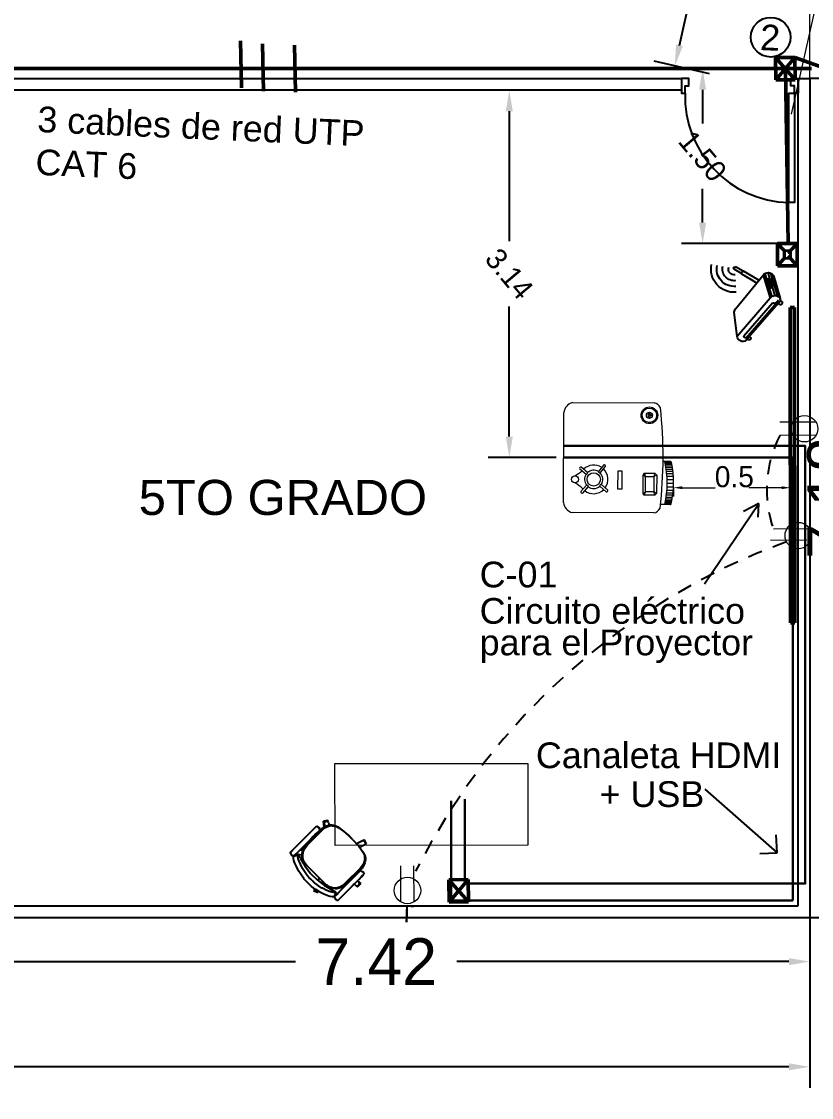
# Model space of a CAD drawing. Header units: metres. Extents: x 643973 to 644410, y 8488260 to 8488397.
# Drawn here: x 644388.45 to 644395.21, y 8488313.44 to 8488322.65 of the extents above; entities that cross this region are included whole.
import ezdxf

# ---------------------------------------------------------------- set-up
doc = ezdxf.new("R2010")
doc.units = ezdxf.units.M
doc.header["$MEASUREMENT"] = 0
doc.linetypes.add('LÍNEAS_OCULTAS2', pattern=[0.1875, 0.125, -0.0625])
for name, color, linetype in [('ACHURADOS', 8, 'Continuous'), ('Circ Tomac Nh-80 3x4mm2', 1, 'LÍNEAS_OCULTAS2'), ('Planta', 251, 'Continuous'), ('Salida de red', 4, 'Continuous'), ('VANOS', 2, 'Continuous')]:
    doc.layers.add(name, color=color, linetype=linetype)
for name, color, linetype, lineweight in [('ALAYUT MARGEN', 5, 'Continuous', 50), ('Anotaciones - Textos_Pluma_Nº__86', 7, 'Continuous', 20), ('Cable USB', 3, 'Continuous', 30), ('CABLE UTP CAT 6', 140, 'COMPU_LINE', 35), ('CIRCUITO DE DATOS', 4, 'COMPU_LINE', 50), ('CIRCUITO DE SERVIDOR', 6, 'Continuous', 50), ('CIRCUITO ELECTRICO EST DE CARGA', 6, 'Continuous', 50), ('CIRCUITO ELECTRICOS', 7, 'Continuous', 15), ('CONECCION USB Y HDMI', 150, 'Continuous', 30), ('EQUIPOS ELECTRONICOS', 242, 'Continuous', 13), ('MUEBLES', 150, 'Continuous', 25), ('MUEBLES - PETER', 253, 'Continuous', 5), ('MUEBLES MOVILES', 42, 'Continuous', 5), ('MURO PREFABRICADO', 252, 'Continuous', 25), ('tomacorriente', 1, 'Continuous', 20)]:
    doc.layers.add(name, color=color, linetype=linetype, lineweight=lineweight)
doc.styles.add('style4', font='arial.ttf')
doc.linetypes.add('COMPU_LINE', pattern='A,0.5,-0.1,["R",Standard,S=0.1,R=0,X=-0.05,Y=-0.05],-0.1', length=0.7)
doc.dimstyles.new('UTILIZAR', dxfattribs={"dimtxt": 0.18, "dimasz": 0.18, "dimexe": 0.18, "dimexo": 0.0625, "dimgap": 0.09, "dimtad": 0, "dimtih": 1, "dimtoh": 1, "dimdec": 4, "dimzin": 0, "dimdsep": 46, "dimtxsty": 'Standard', "dimcen": 0.09, "dimadec": 0, "dimazin": 0, "dimtfac": 1, "dimtdec": 4, "dimtofl": 0, "dimtmove": 0, "dimatfit": 3, "dimfxl": 1, "dimtolj": 1, "dimtzin": 0, "dimarcsym": 0})

# ---------------------------------------------------------------- blocks, each defined once
blk = doc.blocks.new('PUERTA8')
at = {"layer": 'VANOS', "ltscale": 0.5}
for points in [[(0.025, 0.05), (0.025, 0.8), (0.065, 0.8), (0.065, 0.05)], [(0, -0.05), (0, 0.05), (0.025, 0.05), (0.025, 0), (0.05, 0), (0.05, -0.05)], [(0.8, -0.05), (0.8, 0.05), (0.775, 0.05), (0.775, 0), (0.75, 0), (0.75, -0.05)]]:
    blk.add_lwpolyline(points, close=True, dxfattribs=at)
at = {"layer": 'VANOS', "color": 8, "ltscale": 0.5}
blk.add_arc((0.045, 0.07), 0.7303, 358.43065, 88.43065, dxfattribs=at)
blk = doc.blocks.new('P-1')
at = {"layer": 'ACHURADOS'}
blk.add_blockref('PUERTA8', (0, 0.05), dxfattribs=at)
blk = doc.blocks.new('ECRAN')
at = {"layer": 'CIRCUITO DE SERVIDOR'}
h = blk.add_hatch(color=141, dxfattribs=at)
h.dxf.hatch_style = 1
h.paths.add_polyline_path([(714290.2886, 8427261.8314), (714290.3044, 8427261.8508), (714288.9074, 8427262.9858), (714288.8917, 8427262.9665)])
at = {"layer": 'CIRCUITO DE SERVIDOR', "color": 0}
for p, q in [((714288.8916, 8427262.9664), (714288.9074, 8427262.9858)), ((714290.2886, 8427261.8314), (714288.8916, 8427262.9664)), ((714290.3044, 8427261.8508), (714288.9074, 8427262.9858)), ((714290.2886, 8427261.8314), (714290.3044, 8427261.8508))]:
    blk.add_line(p, q, dxfattribs=at)
blk = doc.blocks.new('PROYECTOR')
at = {"layer": 'EQUIPOS ELECTRONICOS', "color": 22}
for p, q in [((714285.8973, 8427254.0568), (714285.8681, 8427254.0568)), ((714285.8984, 8427254.062), (714285.8692, 8427254.062)), ((714285.8992, 8427254.0659), (714285.87, 8427254.0659)), ((714285.8745, 8427254.0694), (714285.9193, 8427254.0694)), ((714285.8901, 8427254.0034), (714285.8609, 8427254.0034)), ((714285.8912, 8427254.0156), (714285.862, 8427254.0156)), ((714285.8923, 8427254.0254), (714285.8631, 8427254.0254)), ((714285.8936, 8427254.035), (714285.8644, 8427254.035)), ((714285.8948, 8427254.0431), (714285.8656, 8427254.0431)), ((714285.8961, 8427254.0506), (714285.867, 8427254.0506)), ((714285.937, 8427254.0183), (714285.9448, 8427254.0263)), ((714285.937, 8427254.0183), (714285.9495, 8427254.0119)), ((714285.9448, 8427254.0263), (714285.9495, 8427254.0119)), ((714285.9936, 8427254.0263), (714285.9875, 8427254.0119)), ((714285.9988, 8427254.0188), (714285.9875, 8427254.0119)), ((714285.9936, 8427254.0263), (714285.9988, 8427254.0188)), ((714285.8889, 8427253.9712), (714285.8597, 8427253.9712)), ((714285.8893, 8427253.9881), (714285.8601, 8427253.9881)), ((714285.8893, 8427253.9543), (714285.8601, 8427253.9543)), ((714285.8901, 8427253.939), (714285.8609, 8427253.939)), ((714285.8912, 8427253.9268), (714285.862, 8427253.9268)), ((714285.8923, 8427253.9169), (714285.8631, 8427253.9169)), ((714285.8936, 8427253.9074), (714285.8644, 8427253.9074)), ((714285.937, 8427253.9345), (714285.9495, 8427253.9409)), ((714285.937, 8427253.9345), (714285.9448, 8427253.9265)), ((714285.9448, 8427253.9265), (714285.9495, 8427253.9409)), ((714285.9988, 8427253.9339), (714285.9875, 8427253.9409)), ((714285.9936, 8427253.9265), (714285.9875, 8427253.9409)), ((714285.9936, 8427253.9265), (714285.9988, 8427253.9339)), ((714285.8948, 8427253.8993), (714285.8656, 8427253.8993)), ((714285.8961, 8427253.8918), (714285.867, 8427253.8918)), ((714285.8973, 8427253.8856), (714285.8681, 8427253.8856)), ((714285.8984, 8427253.8804), (714285.8692, 8427253.8804)), ((714285.8992, 8427253.8765), (714285.87, 8427253.8765)), ((714285.8745, 8427253.873), (714285.9, 8427253.873)), ((714285.9, 8427253.873), (714285.9079, 8427253.873))]:
    blk.add_line(p, q, dxfattribs=at)
for points in [[(714285.9497, 8427254.1075), (714286.3214, 8427254.1075)], [(714286.362, 8427254.062), (714286.362, 8427253.6507)], [(714285.937, 8427253.9345), (714285.937, 8427254.0183)], [(714285.9448, 8427254.0263), (714285.9936, 8427254.0263)], [(714285.9988, 8427254.0188), (714285.9988, 8427253.9339)], [(714286.1894, 8427253.9789), (714286.1602, 8427254.0041)], [(714286.1667, 8427254.0116), (714286.1959, 8427253.9864)], [(714286.2499, 8427253.9885), (714286.275, 8427254.0177)], [(714286.2825, 8427254.0113), (714286.2574, 8427253.9821)], [(714285.9936, 8427253.9265), (714285.9448, 8427253.9265)], [(714286.1953, 8427253.925), (714286.1702, 8427253.8958)], [(714286.1777, 8427253.8894), (714286.2028, 8427253.9186)], [(714286.2529, 8427253.9243), (714286.2821, 8427253.8992)], [(714286.2886, 8427253.9068), (714286.2594, 8427253.9318)], [(714286.3214, 8427253.6052), (714285.9497, 8427253.6052)]]:
    blk.add_lwpolyline(points, dxfattribs=at)
for points in [[(714285.9495, 8427253.9409), (714285.9495, 8427254.0119), (714285.9875, 8427254.0119), (714285.9875, 8427253.9409)], [(714286.0962, 8427253.9157), (714286.0962, 8427253.9997), (714286.1136, 8427253.9997), (714286.1136, 8427253.9157)], [(714285.9592, 8427253.6606), (714285.9592, 8427253.6638), (714285.971, 8427253.6638), (714285.971, 8427253.6606)]]:
    blk.add_lwpolyline(points, close=True, dxfattribs=at)
for centre, radius in [((714286.2244, 8427253.9554), 0.0304), ((714286.3099, 8427253.9554), 0.0164), ((714285.9712, 8427253.6622), 0.0381), ((714285.9712, 8427253.6622), 0.0331), ((714285.971, 8427253.6622), 0.014)]:
    blk.add_circle(centre, radius, dxfattribs=at)
for centre, radius, start, end in [((714285.9554, 8427254.0705), 0.0374, 98.673, 156.471), ((714286.3087, 8427254.0552), 0.0537, 7.2076, 76.3441), ((714286.2997, 8427253.9712), 0.44, 167.5718, 192.4282), ((714285.8748, 8427254.0645), 0.00496, 93.9534, 163.5798), ((714286.3289, 8427253.9712), 0.44, 167.0985, 192.9015), ((714287.9085, 8427253.8563), 2.0006, 173.425, 186.575), ((714286.1652, 8427254.0064), 0.00543, 73.4853, 205.0201), ((714286.2244, 8427253.9554), 0.0653, 51.3173, 134.9047), ((714286.2773, 8427254.0128), 0.00543, 343.4853, 115.0201), ((714286.2244, 8427253.9554), 0.0653, 143.6007, 227.2934), ((714286.2244, 8427253.9554), 0.0419, 145.8568, 226.2323), ((714286.191, 8427253.9841), 0.00543, 253.4853, 25.0201), ((714286.2244, 8427253.9554), 0.0419, 52.4732, 132.6486), ((714286.2551, 8427253.987), 0.00543, 163.4853, 295.0201), ((714286.2244, 8427253.9554), 0.0419, 325.9622, 39.2682), ((714286.3924, 8427254.1221), 0.1714, 225.6035, 241.2485), ((714286.2244, 8427253.9554), 0.0653, 235.9964, 315.0101), ((714286.1976, 8427253.9201), 0.00543, 343.5907, 115.1255), ((714286.2244, 8427253.9554), 0.0419, 239.2135, 312.7541), ((714286.2578, 8427253.9266), 0.00543, 73.5907, 205.1255), ((714286.3924, 8427253.7886), 0.1714, 135.3, 135.5685), ((714286.3924, 8427253.7886), 0.1714, 118.7515, 131.9741), ((714286.2837, 8427253.9044), 0.00543, 253.5907, 25.1255), ((714285.8748, 8427253.8779), 0.00496, 196.4202, 266.0466), ((714286.1754, 8427253.8943), 0.00543, 163.5907, 295.1255), ((714285.9712, 8427253.6622), 0.00701, 214.7427, 146.5983), ((714285.9554, 8427253.6422), 0.0374, 203.529, 261.327), ((714286.3087, 8427253.6574), 0.0537, 283.6559, 352.7924)]:
    blk.add_arc(centre, radius, start, end, dxfattribs=at)
blk = doc.blocks.new('TOMACORRIENTE DOBLE')
at = {"layer": 'tomacorriente'}
for p, q in [((697806.719, 8439550.8898), (697806.4194, 8439550.969)), ((697806.6902, 8439550.7807), (697806.3906, 8439550.8599))]:
    blk.add_line(p, q, dxfattribs=at)
blk.add_circle((697806.6096, 8439550.8603), 0.1133, dxfattribs=at)
blk = doc.blocks.new('34')
at = {"layer": 'MUEBLES'}
for p, q in [((1317.8758, 1591.642), (1317.8601, 1591.617)), ((1317.8769, 1591.6437), (1317.8605, 1591.6175)), ((1317.8758, 1591.642), (1317.8769, 1591.6437)), ((1317.8769, 1591.6437), (1317.899, 1591.6367)), ((1317.8784, 1591.6425), (1317.8783, 1591.6423)), ((1317.8986, 1591.6366), (1317.8784, 1591.6425)), ((1317.8784, 1591.6425), (1317.8784, 1591.6425)), ((1317.9122, 1591.6214), (1317.8986, 1591.6366)), ((1317.899, 1591.6367), (1317.914, 1591.6205)), ((1317.9202, 1591.6233), (1317.9168, 1591.6204)), ((1317.9311, 1591.6251), (1317.9202, 1591.6233)), ((1317.9492, 1591.6257), (1317.9311, 1591.6251)), ((1317.9593, 1591.6254), (1317.9492, 1591.6257)), ((1317.9737, 1591.6231), (1317.9593, 1591.6254)), ((1318.0038, 1591.6172), (1317.9737, 1591.6231)), ((1317.8096, 1591.5363), (1317.7921, 1591.5082)), ((1317.8095, 1591.5361), (1317.7921, 1591.5082)), ((1317.8268, 1591.5637), (1317.8095, 1591.5361)), ((1317.827, 1591.564), (1317.8096, 1591.5363)), ((1317.8437, 1591.5908), (1317.8268, 1591.5637)), ((1317.844, 1591.5912), (1317.827, 1591.564)), ((1317.8601, 1591.617), (1317.8437, 1591.5908)), ((1317.8605, 1591.6175), (1317.844, 1591.5912)), ((1317.864, 1591.5405), (1317.8467, 1591.5128)), ((1317.8642, 1591.5408), (1317.8468, 1591.513)), ((1317.8798, 1591.5317), (1317.8557, 1591.5127)), ((1317.8809, 1591.5675), (1317.864, 1591.5405)), ((1317.8812, 1591.568), (1317.8642, 1591.5408)), ((1317.8734, 1591.5556), (1317.8801, 1591.5396)), ((1317.908, 1591.5449), (1317.8798, 1591.5317)), ((1317.8801, 1591.5396), (1317.8829, 1591.5332)), ((1317.8973, 1591.5937), (1317.8809, 1591.5675)), ((1317.8977, 1591.5943), (1317.8812, 1591.568)), ((1317.9155, 1591.5401), (1317.888, 1591.5266)), ((1317.8969, 1591.5931), (1317.8994, 1591.5915)), ((1317.914, 1591.6205), (1317.8977, 1591.5943)), ((1317.8994, 1591.5915), (1317.9155, 1591.5532)), ((1317.9039, 1591.5911), (1317.9006, 1591.599)), ((1317.9079, 1591.5817), (1317.9039, 1591.5911)), ((1317.9115, 1591.5732), (1317.9079, 1591.5817)), ((1317.9178, 1591.5469), (1317.908, 1591.5449)), ((1317.9102, 1591.5787), (1317.9151, 1591.6177)), ((1317.9119, 1591.5814), (1317.9102, 1591.5787)), ((1317.9102, 1591.5787), (1317.9132, 1591.5761)), ((1317.9111, 1591.5637), (1317.9149, 1591.5652)), ((1317.914, 1591.5673), (1317.9115, 1591.5732)), ((1317.9151, 1591.5844), (1317.9119, 1591.5814)), ((1317.912, 1591.6214), (1317.9122, 1591.6214)), ((1317.9122, 1591.6214), (1317.9122, 1591.6213)), ((1317.9132, 1591.5761), (1317.923, 1591.5729)), ((1317.9149, 1591.5652), (1317.914, 1591.5673)), ((1317.9168, 1591.6204), (1317.9151, 1591.6177)), ((1317.9254, 1591.5862), (1317.9151, 1591.5844)), ((1317.9155, 1591.5532), (1317.9181, 1591.547)), ((1317.9251, 1591.5423), (1317.9155, 1591.5401)), ((1317.939, 1591.551), (1317.9178, 1591.5469)), ((1317.923, 1591.5729), (1317.9336, 1591.5703)), ((1317.9458, 1591.5468), (1317.9251, 1591.5423)), ((1317.9424, 1591.587), (1317.9254, 1591.5862)), ((1317.9336, 1591.5703), (1317.9406, 1591.5688)), ((1317.9712, 1591.55), (1317.939, 1591.551)), ((1317.9406, 1591.5688), (1317.9465, 1591.5666)), ((1317.9518, 1591.5868), (1317.9424, 1591.587)), ((1317.977, 1591.5464), (1317.9458, 1591.5468)), ((1317.9465, 1591.5666), (1317.9613, 1591.5616)), ((1317.9654, 1591.5848), (1317.9518, 1591.5868)), ((1317.9613, 1591.5616), (1317.9775, 1591.5564)), ((1317.9935, 1591.5794), (1317.9654, 1591.5848)), ((1317.9913, 1591.5425), (1317.9712, 1591.55)), ((1317.9963, 1591.5394), (1317.977, 1591.5464)), ((1317.9775, 1591.5564), (1317.9944, 1591.5514)), ((1318.0089, 1591.532), (1317.9913, 1591.5425)), ((1318.0266, 1591.5723), (1317.9935, 1591.5794)), ((1317.9944, 1591.5514), (1318.0159, 1591.5451)), ((1318.0132, 1591.5293), (1317.9963, 1591.5394)), ((1318.0392, 1591.6094), (1318.0038, 1591.6172)), ((1318.0132, 1591.5293), (1318.0089, 1591.532)), ((1318.0159, 1591.5451), (1318.0886, 1591.5126)), ((1318.0321, 1591.5709), (1318.0266, 1591.5723)), ((1318.0619, 1591.5594), (1318.0321, 1591.5709)), ((1318.045, 1591.6079), (1318.0392, 1591.6094)), ((1318.077, 1591.5954), (1318.045, 1591.6079)), ((1318.0808, 1591.5518), (1318.0619, 1591.5594)), ((1318.0972, 1591.5872), (1318.077, 1591.5954)), ((1318.0997, 1591.544), (1318.0808, 1591.5518)), ((1318.1175, 1591.5788), (1318.0972, 1591.5872)), ((1318.1064, 1591.5411), (1318.0997, 1591.544)), ((1318.1194, 1591.5331), (1318.1064, 1591.5411)), ((1318.1246, 1591.5757), (1318.1175, 1591.5788)), ((1318.1385, 1591.5213), (1318.1194, 1591.5331)), ((1318.1385, 1591.5672), (1318.1246, 1591.5757)), ((1318.1591, 1591.5545), (1318.1385, 1591.5672)), ((1318.1795, 1591.5416), (1318.1591, 1591.5545)), ((1318.1971, 1591.5304), (1318.1795, 1591.5416)), ((1318.1995, 1591.5284), (1318.1971, 1591.5304)), ((1317.7571, 1591.4522), (1317.7399, 1591.4248)), ((1317.7572, 1591.4525), (1317.7402, 1591.4252)), ((1317.8366, 1591.4885), (1317.7434, 1591.3395)), ((1317.8453, 1591.4831), (1317.7521, 1591.3341)), ((1317.7745, 1591.4801), (1317.7571, 1591.4522)), ((1317.7746, 1591.4802), (1317.7572, 1591.4525)), ((1317.7921, 1591.5082), (1317.7745, 1591.4801)), ((1317.7921, 1591.5082), (1317.7746, 1591.4802)), ((1317.8117, 1591.4568), (1317.7942, 1591.4289)), ((1317.8118, 1591.4569), (1317.7944, 1591.4292)), ((1317.8293, 1591.4849), (1317.8117, 1591.4568)), ((1317.8292, 1591.4849), (1317.8118, 1591.4569)), ((1317.8467, 1591.5128), (1317.8292, 1591.4849)), ((1317.8468, 1591.513), (1317.8293, 1591.4849)), ((1317.8557, 1591.5127), (1317.8366, 1591.4885)), ((1317.8642, 1591.5073), (1317.8453, 1591.4831)), ((1317.888, 1591.5266), (1317.8642, 1591.5073)), ((1318.0534, 1591.5042), (1318.0132, 1591.5293)), ((1318.1639, 1591.435), (1318.0534, 1591.5042)), ((1318.0886, 1591.5126), (1318.1561, 1591.4703)), ((1318.1575, 1591.5093), (1318.1385, 1591.5213)), ((1318.1579, 1591.458), (1318.1447, 1591.4471)), ((1318.1561, 1591.4703), (1318.2172, 1591.4193)), ((1318.174, 1591.4989), (1318.1575, 1591.5093)), ((1318.1644, 1591.4634), (1318.1579, 1591.458)), ((1318.1762, 1591.4969), (1318.174, 1591.4989)), ((1318.1929, 1591.4822), (1318.1762, 1591.4969)), ((1318.2076, 1591.469), (1318.1929, 1591.4822)), ((1318.2174, 1591.5126), (1318.1995, 1591.5284)), ((1318.2334, 1591.4452), (1318.2076, 1591.469)), ((1318.2333, 1591.4984), (1318.2174, 1591.5126)), ((1318.2227, 1591.5112), (1318.2207, 1591.5096)), ((1318.2227, 1591.5112), (1318.2295, 1591.5118)), ((1318.2268, 1591.5116), (1318.2297, 1591.514)), ((1318.2295, 1591.5118), (1318.2369, 1591.509)), ((1318.2297, 1591.514), (1318.2346, 1591.518)), ((1318.261, 1591.473), (1318.2333, 1591.4984)), ((1318.2358, 1591.4423), (1318.2334, 1591.4452)), ((1318.2346, 1591.518), (1318.2363, 1591.5194)), ((1318.2573, 1591.415), (1318.2358, 1591.4423)), ((1318.2363, 1591.5194), (1318.2625, 1591.4887)), ((1318.2369, 1591.509), (1318.2435, 1591.5034)), ((1318.2435, 1591.5034), (1318.248, 1591.496)), ((1318.248, 1591.496), (1318.2496, 1591.4883)), ((1318.2496, 1591.4883), (1318.2485, 1591.4845)), ((1318.2527, 1591.4806), (1318.256, 1591.4833)), ((1318.256, 1591.4833), (1318.2608, 1591.4873)), ((1318.2608, 1591.4873), (1318.2625, 1591.4887)), ((1318.2636, 1591.4699), (1318.261, 1591.473)), ((1318.2868, 1591.4408), (1318.2636, 1591.4699)), ((1318.3059, 1591.4156), (1318.2868, 1591.4408)), ((1317.7233, 1591.3982), (1317.7073, 1591.3726)), ((1317.7084, 1591.3743), (1317.7073, 1591.3726)), ((1317.7073, 1591.3726), (1317.7233, 1591.3558)), ((1317.7236, 1591.3988), (1317.7084, 1591.3743)), ((1317.7084, 1591.3707), (1317.7087, 1591.3712)), ((1317.7087, 1591.3712), (1317.7084, 1591.3707)), ((1317.7226, 1591.3551), (1317.7084, 1591.3707)), ((1317.7422, 1591.3496), (1317.7226, 1591.3551)), ((1317.7399, 1591.4248), (1317.7233, 1591.3982)), ((1317.7233, 1591.3558), (1317.7445, 1591.3494)), ((1317.7402, 1591.4252), (1317.7236, 1591.3988)), ((1317.7418, 1591.3502), (1317.7422, 1591.3496)), ((1317.7425, 1591.35), (1317.7422, 1591.3496)), ((1317.7605, 1591.375), (1317.7445, 1591.3494)), ((1317.7445, 1591.3494), (1317.7455, 1591.3511)), ((1317.7608, 1591.3755), (1317.7455, 1591.3511)), ((1317.7771, 1591.4016), (1317.7605, 1591.375)), ((1317.7774, 1591.402), (1317.7608, 1591.3755)), ((1317.7942, 1591.4289), (1317.7771, 1591.4016)), ((1317.7944, 1591.4292), (1317.7774, 1591.402)), ((1318.2111, 1591.4055), (1318.1639, 1591.435)), ((1318.1829, 1591.4286), (1318.1792, 1591.4255)), ((1318.1945, 1591.4382), (1318.1829, 1591.4286)), ((1318.2254, 1591.3962), (1318.2111, 1591.4055)), ((1318.2111, 1591.4055), (1318.2157, 1591.4027)), ((1318.2306, 1591.3929), (1318.2157, 1591.4027)), ((1318.2172, 1591.4193), (1318.2322, 1591.4026)), ((1318.2379, 1591.3843), (1318.2254, 1591.3962)), ((1318.2437, 1591.3806), (1318.2306, 1591.3929)), ((1318.2322, 1591.4026), (1318.2442, 1591.3896)), ((1318.253, 1591.3565), (1318.2379, 1591.3843)), ((1318.2599, 1591.3523), (1318.2437, 1591.3806)), ((1318.2442, 1591.3896), (1318.2559, 1591.3773)), ((1318.257, 1591.3406), (1318.253, 1591.3565)), ((1318.2559, 1591.3773), (1318.2668, 1591.3662)), ((1318.2751, 1591.3913), (1318.2573, 1591.415)), ((1318.2644, 1591.336), (1318.2599, 1591.3523)), ((1318.2668, 1591.3662), (1318.2714, 1591.3619)), ((1318.2714, 1591.3619), (1318.2758, 1591.3562)), ((1318.2828, 1591.3801), (1318.2751, 1591.3913)), ((1318.2758, 1591.3562), (1318.2828, 1591.3479)), ((1318.2874, 1591.3711), (1318.2828, 1591.3801)), ((1318.2828, 1591.3479), (1318.2882, 1591.3421)), ((1318.2943, 1591.3553), (1318.2874, 1591.3711)), ((1318.2936, 1591.3388), (1318.3265, 1591.3604)), ((1318.2969, 1591.3453), (1318.2943, 1591.3553)), ((1318.3143, 1591.4036), (1318.3059, 1591.4156)), ((1318.3296, 1591.3594), (1318.3139, 1591.3343)), ((1318.3193, 1591.3941), (1318.3143, 1591.4036)), ((1318.3306, 1591.3611), (1318.3143, 1591.3349)), ((1318.3268, 1591.3774), (1318.3193, 1591.3941)), ((1318.3265, 1591.3604), (1318.3282, 1591.3631)), ((1318.3298, 1591.3669), (1318.3268, 1591.3774)), ((1318.3282, 1591.3631), (1318.3298, 1591.3669)), ((1318.3296, 1591.3594), (1318.3306, 1591.3611)), ((1318.3306, 1591.3611), (1318.3528, 1591.354)), ((1318.3322, 1591.3598), (1318.3321, 1591.3597)), ((1318.3524, 1591.354), (1318.3322, 1591.3598)), ((1318.366, 1591.3387), (1318.3524, 1591.354)), ((1318.3528, 1591.354), (1318.3678, 1591.3378)), ((1317.6818, 1591.305), (1317.6795, 1591.3049)), ((1317.6829, 1591.2654), (1317.6795, 1591.3049)), ((1317.6882, 1591.3053), (1317.6818, 1591.305)), ((1317.6852, 1591.2655), (1317.6829, 1591.2654)), ((1317.6916, 1591.2658), (1317.6852, 1591.2655)), ((1317.6865, 1591.2822), (1317.6872, 1591.2907)), ((1317.6886, 1591.2739), (1317.6865, 1591.2822)), ((1317.6872, 1591.2907), (1317.6905, 1591.2976)), ((1317.6974, 1591.3058), (1317.6882, 1591.3053)), ((1317.6931, 1591.2674), (1317.6886, 1591.2739)), ((1317.6905, 1591.2976), (1317.6958, 1591.3017)), ((1317.6954, 1591.266), (1317.6916, 1591.2658)), ((1317.699, 1591.2639), (1317.6931, 1591.2674)), ((1317.6958, 1591.3017), (1317.7265, 1591.3033)), ((1317.7077, 1591.3064), (1317.6974, 1591.3058)), ((1317.699, 1591.2639), (1317.7225, 1591.2652)), ((1317.7169, 1591.3069), (1317.7077, 1591.3064)), ((1317.7233, 1591.3072), (1317.7169, 1591.3069)), ((1317.7265, 1591.3035), (1317.7218, 1591.2772)), ((1317.7218, 1591.2772), (1317.7233, 1591.2519)), ((1317.7255, 1591.3073), (1317.7233, 1591.3072)), ((1317.7259, 1591.3033), (1317.7255, 1591.3073)), ((1317.7366, 1591.3281), (1317.7265, 1591.3035)), ((1317.735, 1591.2982), (1317.73, 1591.2721)), ((1317.73, 1591.2721), (1317.7309, 1591.2471)), ((1317.7453, 1591.3226), (1317.735, 1591.2982)), ((1317.7434, 1591.3395), (1317.7366, 1591.3281)), ((1317.7521, 1591.3341), (1317.7453, 1591.3226)), ((1318.2361, 1591.2387), (1318.2515, 1591.2655)), ((1318.2447, 1591.2333), (1318.2601, 1591.2601)), ((1318.2515, 1591.2655), (1318.2598, 1591.2954)), ((1318.2604, 1591.3263), (1318.257, 1591.3406)), ((1318.2598, 1591.2954), (1318.2604, 1591.3263)), ((1318.2601, 1591.2601), (1318.2681, 1591.2902)), ((1318.2806, 1591.2811), (1318.2633, 1591.2534)), ((1318.2808, 1591.2814), (1318.2634, 1591.2536)), ((1318.2681, 1591.3215), (1318.2644, 1591.336)), ((1318.2681, 1591.2902), (1318.2681, 1591.3215)), ((1318.2975, 1591.3081), (1318.2806, 1591.2811)), ((1318.2978, 1591.3086), (1318.2808, 1591.2814)), ((1318.2882, 1591.3421), (1318.2918, 1591.3391)), ((1318.2918, 1591.3391), (1318.2936, 1591.3388)), ((1318.2936, 1591.3388), (1318.2953, 1591.3416)), ((1318.2953, 1591.3416), (1318.2969, 1591.3453)), ((1318.3139, 1591.3343), (1318.2975, 1591.3081)), ((1318.3143, 1591.3349), (1318.2978, 1591.3086)), ((1318.3178, 1591.2578), (1318.3005, 1591.2302)), ((1318.318, 1591.2581), (1318.3006, 1591.2304)), ((1318.3347, 1591.2849), (1318.3178, 1591.2578)), ((1318.335, 1591.2853), (1318.318, 1591.2581)), ((1318.3511, 1591.3111), (1318.3347, 1591.2849)), ((1318.3514, 1591.3116), (1318.335, 1591.2853)), ((1318.3678, 1591.3378), (1318.3514, 1591.3116)), ((1318.3657, 1591.3387), (1318.366, 1591.3387)), ((1318.366, 1591.3387), (1318.3659, 1591.3387)), ((1317.7233, 1591.2519), (1317.7266, 1591.2413)), ((1317.7266, 1591.2413), (1317.7309, 1591.2286)), ((1317.7309, 1591.2471), (1317.734, 1591.2367)), ((1317.7309, 1591.2286), (1317.7422, 1591.21)), ((1317.734, 1591.2367), (1317.7379, 1591.2242)), ((1317.7379, 1591.2242), (1317.7484, 1591.2061)), ((1317.7422, 1591.21), (1317.7545, 1591.1961)), ((1317.7484, 1591.2061), (1317.7601, 1591.1926)), ((1317.7545, 1591.1961), (1317.8011, 1591.1554)), ((1317.7601, 1591.1926), (1317.8045, 1591.1533)), ((1318.1429, 1591.0897), (1318.2361, 1591.2387)), ((1318.1516, 1591.0843), (1318.2447, 1591.2333)), ((1318.2108, 1591.1695), (1318.1937, 1591.1422)), ((1318.211, 1591.1698), (1318.194, 1591.1426)), ((1318.2283, 1591.1974), (1318.2108, 1591.1695)), ((1318.2283, 1591.1975), (1318.211, 1591.1698)), ((1318.2241, 1591.1907), (1318.2198, 1591.1934)), ((1318.2458, 1591.2255), (1318.2283, 1591.1975)), ((1318.2459, 1591.2255), (1318.2283, 1591.1974)), ((1318.2633, 1591.2534), (1318.2458, 1591.2255)), ((1318.2634, 1591.2536), (1318.2459, 1591.2255)), ((1318.2654, 1591.1742), (1318.248, 1591.1463)), ((1318.2655, 1591.1743), (1318.2482, 1591.1466)), ((1318.274, 1591.1595), (1318.2613, 1591.1675)), ((1318.2794, 1591.1561), (1318.2613, 1591.1675)), ((1318.283, 1591.2023), (1318.2654, 1591.1742)), ((1318.283, 1591.2023), (1318.2655, 1591.1743)), ((1318.3006, 1591.2304), (1318.283, 1591.2023)), ((1318.3005, 1591.2302), (1318.283, 1591.2023)), ((1317.8011, 1591.1554), (1317.8221, 1591.1398)), ((1317.8045, 1591.1533), (1317.8246, 1591.1383)), ((1317.8221, 1591.1398), (1317.8512, 1591.1182)), ((1317.8246, 1591.1383), (1317.8524, 1591.1175)), ((1317.8512, 1591.1182), (1317.8783, 1591.1012)), ((1317.8524, 1591.1175), (1317.9031, 1591.0857)), ((1317.9031, 1591.0857), (1317.935, 1591.0691)), ((1317.9031, 1591.0857), (1317.9042, 1591.085)), ((1317.9042, 1591.085), (1317.9375, 1591.0675)), ((1317.9279, 1591.0526), (1317.9321, 1591.0704)), ((1318.1155, 1591.057), (1318.1349, 1591.0778)), ((1318.1239, 1591.0517), (1318.1435, 1591.0724)), ((1318.1349, 1591.0778), (1318.1429, 1591.0897)), ((1318.1435, 1591.0724), (1318.1516, 1591.0843)), ((1318.1771, 1591.1156), (1318.1611, 1591.09)), ((1318.1621, 1591.0917), (1318.1611, 1591.09)), ((1318.1611, 1591.09), (1318.1771, 1591.0731)), ((1318.1774, 1591.1161), (1318.1621, 1591.0917)), ((1318.1622, 1591.0881), (1318.1625, 1591.0885)), ((1318.1763, 1591.0725), (1318.1622, 1591.0881)), ((1318.196, 1591.067), (1318.1763, 1591.0725)), ((1318.1937, 1591.1422), (1318.1771, 1591.1156)), ((1318.1771, 1591.0731), (1318.1982, 1591.0667)), ((1318.194, 1591.1426), (1318.1774, 1591.1161)), ((1318.2142, 1591.0923), (1318.1982, 1591.0667)), ((1318.2146, 1591.0929), (1318.1993, 1591.0684)), ((1318.2042, 1591.159), (1318.2, 1591.1617)), ((1318.2042, 1591.159), (1318.2, 1591.1617)), ((1318.2309, 1591.1189), (1318.2142, 1591.0923)), ((1318.2311, 1591.1193), (1318.2146, 1591.0929)), ((1318.248, 1591.1463), (1318.2309, 1591.1189)), ((1318.2482, 1591.1466), (1318.2311, 1591.1193)), ((1318.2393, 1591.1323), (1318.2469, 1591.1276)), ((1318.2469, 1591.1276), (1318.2393, 1591.1323)), ((1318.2595, 1591.1244), (1318.2414, 1591.1357)), ((1318.2542, 1591.1277), (1318.2414, 1591.1357)), ((1318.2469, 1591.1276), (1318.2557, 1591.1221)), ((1318.2557, 1591.1221), (1318.2469, 1591.1276)), ((1318.2557, 1591.1221), (1318.2636, 1591.1171)), ((1318.2636, 1591.1171), (1318.2557, 1591.1221)), ((1318.2663, 1591.1245), (1318.2595, 1591.1244)), ((1318.2636, 1591.1171), (1318.2691, 1591.1137)), ((1318.2691, 1591.1137), (1318.2636, 1591.1171)), ((1318.2732, 1591.1281), (1318.2663, 1591.1245)), ((1318.2691, 1591.1137), (1318.271, 1591.1125)), ((1318.271, 1591.1125), (1318.2691, 1591.1137)), ((1318.2918, 1591.1457), (1318.271, 1591.1125)), ((1318.2788, 1591.1344), (1318.2732, 1591.1281)), ((1318.274, 1591.1595), (1318.2794, 1591.1561)), ((1318.282, 1591.1422), (1318.2788, 1591.1344)), ((1318.2794, 1591.1561), (1318.2822, 1591.15)), ((1318.2811, 1591.1524), (1318.2844, 1591.1503)), ((1318.2822, 1591.15), (1318.282, 1591.1422)), ((1318.2844, 1591.1503), (1318.2899, 1591.1469)), ((1318.2899, 1591.1469), (1318.2918, 1591.1457)), ((1317.9113, 1591.001), (1317.9107, 1590.9989)), ((1317.9498, 1590.9887), (1317.9107, 1590.9989)), ((1317.9127, 1591.0071), (1317.9113, 1591.001)), ((1317.9148, 1591.016), (1317.9127, 1591.0071)), ((1317.9172, 1591.0257), (1317.9148, 1591.016)), ((1317.9193, 1591.0346), (1317.9172, 1591.0257)), ((1317.9184, 1591.013), (1317.9279, 1591.0526)), ((1317.9208, 1591.0067), (1317.9184, 1591.013)), ((1317.9207, 1591.0407), (1317.9193, 1591.0346)), ((1317.9213, 1591.0428), (1317.9207, 1591.0407)), ((1317.9266, 1591.0012), (1317.9208, 1591.0067)), ((1317.9253, 1591.0418), (1317.9213, 1591.0428)), ((1317.9345, 1590.9978), (1317.9266, 1591.0012)), ((1317.9432, 1590.9969), (1317.9345, 1590.9978)), ((1317.935, 1591.0691), (1317.9561, 1591.0581)), ((1317.9375, 1591.0675), (1317.9595, 1591.056)), ((1317.9507, 1590.9989), (1317.9432, 1590.9969)), ((1317.9503, 1590.9909), (1317.9498, 1590.9887)), ((1317.9518, 1590.997), (1317.9503, 1590.9909)), ((1317.9557, 1591.0033), (1317.9507, 1590.9989)), ((1317.9527, 1591.0006), (1317.9518, 1590.997)), ((1317.9557, 1591.0033), (1317.9652, 1591.0429)), ((1317.9561, 1591.0581), (1318.0108, 1591.0354)), ((1317.9595, 1591.056), (1318.0164, 1591.0319)), ((1317.9652, 1591.0429), (1317.9675, 1591.0526)), ((1318.0108, 1591.0354), (1318.044, 1591.0291)), ((1318.0164, 1591.0319), (1318.0507, 1591.0249)), ((1318.044, 1591.0291), (1318.0636, 1591.0314)), ((1318.0507, 1591.0249), (1318.071, 1591.0268)), ((1318.0636, 1591.0314), (1318.072, 1591.0325)), ((1318.071, 1591.0268), (1318.0795, 1591.0278)), ((1318.072, 1591.0325), (1318.0962, 1591.0432)), ((1318.0795, 1591.0278), (1318.1044, 1591.0381)), ((1318.0962, 1591.0432), (1318.1155, 1591.057)), ((1318.1044, 1591.0381), (1318.1239, 1591.0517)), ((1318.1956, 1591.0675), (1318.196, 1591.067)), ((1318.1962, 1591.0673), (1318.196, 1591.067)), ((1318.1982, 1591.0667), (1318.1993, 1591.0684))]:
    blk.add_line(p, q, dxfattribs=at)
blk = doc.blocks.new('*D205')
at = {"layer": 'Anotaciones - Textos_Pluma_Nº__86', "color": 0, "lineweight": -2, "transparency": 16777216}
for p, q in [((644394.9245, 8488322.2418), (644394.0988, 8488322.2418)), ((644394.2788, 8488322.0618), (644394.2788, 8488321.7733)), ((644394.2788, 8488320.9248), (644394.2788, 8488321.2133)), ((644394.9482, 8488320.7448), (644394.0988, 8488320.7448))]:
    blk.add_line(p, q, dxfattribs=at)
at = {"layer": 'Anotaciones - Textos_Pluma_Nº__86', "color": 0, "transparency": 16777216}
for points in [[(644394.2488, 8488322.0618), (644394.3088, 8488322.0618), (644394.2788, 8488322.2418)], [(644394.2488, 8488320.9248), (644394.3088, 8488320.9248), (644394.2788, 8488320.7448)]]:
    blk.add_solid(points, dxfattribs=at)
at = {"layer": 'Defpoints', "color": 0, "transparency": 16777216}
for p in [(644394.987, 8488322.2418, 0), (644394.2788, 8488320.7448), (644395.0107, 8488320.7448, 0)]:
    blk.add_point(p, dxfattribs=at)
at = {"layer": 'Anotaciones - Textos_Pluma_Nº__86', "color": 0, "transparency": 16777216, "insert": (644394.2788, 8488321.4933), "char_height": 0.18, "attachment_point": 5, "rotation": 310}
blk.add_mtext('\\A1;1.50', dxfattribs=at)
blk = doc.blocks.new('*D206')
at = {"layer": 'Anotaciones - Textos_Pluma_Nº__86', "color": 0, "lineweight": -2, "transparency": 16777216}
for p, q in [((644393.0268, 8488322.058), (644392.4444, 8488322.058)), ((644392.6244, 8488321.878), (644392.6244, 8488320.7661)), ((644392.6244, 8488319.0942), (644392.6244, 8488320.2061)), ((644393.0268, 8488318.9142), (644392.4444, 8488318.9142))]:
    blk.add_line(p, q, dxfattribs=at)
at = {"layer": 'Anotaciones - Textos_Pluma_Nº__86', "color": 0, "transparency": 16777216}
for points in [[(644392.5944, 8488321.878), (644392.6544, 8488321.878), (644392.6244, 8488322.058)], [(644392.5944, 8488319.0942), (644392.6544, 8488319.0942), (644392.6244, 8488318.9142)]]:
    blk.add_solid(points, dxfattribs=at)
at = {"layer": 'Defpoints', "color": 0, "transparency": 16777216}
for p in [(644392.6244, 8488322.058), (644393.0893, 8488322.058, 0), (644393.0893, 8488318.9142, 0)]:
    blk.add_point(p, dxfattribs=at)
at = {"layer": 'Anotaciones - Textos_Pluma_Nº__86', "color": 0, "transparency": 16777216, "insert": (644392.6244, 8488320.4861), "char_height": 0.18, "attachment_point": 5, "rotation": 310}
blk.add_mtext('\\A1;3.14', dxfattribs=at)
blk = doc.blocks.new('*D211')
at = {"layer": 'Anotaciones - Textos_Pluma_Nº__86', "color": 0, "lineweight": -2, "transparency": 16777216}
for p, q in [((644365.5973, 8488314.9155), (644365.5973, 8488313.5221)), ((644395.1973, 8488314.9155), (644395.1973, 8488313.5221)), ((644365.7773, 8488313.7021), (644379.5406, 8488313.7021)), ((644395.0173, 8488313.7021), (644381.254, 8488313.7021))]:
    blk.add_line(p, q, dxfattribs=at)
at = {"layer": 'Anotaciones - Textos_Pluma_Nº__86', "color": 0, "transparency": 16777216}
for points in [[(644365.7773, 8488313.7321), (644365.7773, 8488313.6721), (644365.5973, 8488313.7021)], [(644395.0173, 8488313.7321), (644395.0173, 8488313.6721), (644395.1973, 8488313.7021)]]:
    blk.add_solid(points, dxfattribs=at)
at = {"layer": 'Defpoints', "color": 0, "transparency": 16777216}
for p in [(644365.5973, 8488314.978, 0), (644395.1973, 8488314.978, 0), (644365.5973, 8488313.7021)]:
    blk.add_point(p, dxfattribs=at)
at = {"layer": 'Anotaciones - Textos_Pluma_Nº__86', "color": 0, "transparency": 16777216, "insert": (644380.3973, 8488313.7021), "char_height": 0.4, "attachment_point": 5}
blk.add_mtext('\\A1;29.60', dxfattribs=at)
blk = doc.blocks.new('*D215')
at = {"layer": 'Anotaciones - Textos_Pluma_Nº__86', "color": 0, "lineweight": -2, "transparency": 16777216}
for p, q in [((644387.7732, 8488315.0155), (644387.7732, 8488314.4221)), ((644395.1973, 8488315.0155), (644395.1973, 8488314.4221)), ((644387.9532, 8488314.6021), (644390.7952, 8488314.6021)), ((644395.0173, 8488314.6021), (644392.1752, 8488314.6021))]:
    blk.add_line(p, q, dxfattribs=at)
at = {"layer": 'Anotaciones - Textos_Pluma_Nº__86', "color": 0, "transparency": 16777216}
for points in [[(644387.9532, 8488314.6321), (644387.9532, 8488314.5721), (644387.7732, 8488314.6021)], [(644395.0173, 8488314.6321), (644395.0173, 8488314.5721), (644395.1973, 8488314.6021)]]:
    blk.add_solid(points, dxfattribs=at)
at = {"layer": 'Defpoints', "color": 0, "transparency": 16777216}
for p in [(644387.7732, 8488315.078, 0), (644395.1973, 8488315.078, 0), (644387.7732, 8488314.6021)]:
    blk.add_point(p, dxfattribs=at)
at = {"layer": 'Anotaciones - Textos_Pluma_Nº__86', "color": 0, "transparency": 16777216, "insert": (644391.4852, 8488314.6021), "char_height": 0.4, "attachment_point": 5}
blk.add_mtext('\\A1;7.42', dxfattribs=at)
blk = doc.blocks.new('*D191')
at = {"layer": 'Anotaciones - Textos_Pluma_Nº__86', "color": 0, "lineweight": -2, "transparency": 16777216}
for p, q in [((644395.4695, 8488322.158), (644395.1973, 8488322.158)), ((644395.3773, 8488321.978), (644395.3773, 8488319.1913)), ((644395.3773, 8488315.158), (644395.3773, 8488317.9447)), ((644395.5673, 8488314.978), (644395.1973, 8488314.978))]:
    blk.add_line(p, q, dxfattribs=at)
at = {"layer": 'Anotaciones - Textos_Pluma_Nº__86', "color": 0, "transparency": 16777216}
for points in [[(644395.3473, 8488321.978), (644395.4073, 8488321.978), (644395.3773, 8488322.158)], [(644395.3473, 8488315.158), (644395.4073, 8488315.158), (644395.3773, 8488314.978)]]:
    blk.add_solid(points, dxfattribs=at)
at = {"layer": 'Defpoints', "color": 0, "transparency": 16777216}
for p in [(644395.532, 8488322.158), (644395.3773, 8488314.978), (644395.6298, 8488314.978)]:
    blk.add_point(p, dxfattribs=at)
at = {"layer": 'Anotaciones - Textos_Pluma_Nº__86', "color": 0, "transparency": 16777216, "insert": (644395.3773, 8488318.568), "char_height": 0.4, "attachment_point": 5, "rotation": 90}
blk.add_mtext('\\A1;7.18', dxfattribs=at)
blk = doc.blocks.new('*D194')
at = {"layer": 'Anotaciones - Textos_Pluma_Nº__86', "color": 0, "lineweight": -2, "transparency": 16777216}
for p, q in [((644401.0183, 8488351.7631), (644400.5471, 8488351.8696)), ((644400.683, 8488351.6543), (644397.7875, 8488338.8425)), ((644394.0808, 8488322.4412), (644396.9763, 8488335.253)), ((644394.3367, 8488322.1988), (644393.8655, 8488322.3053))]:
    blk.add_line(p, q, dxfattribs=at)
at = {"layer": 'Anotaciones - Textos_Pluma_Nº__86', "color": 0, "transparency": 16777216}
for points in [[(644400.6538, 8488351.6609), (644400.7123, 8488351.6477), (644400.7227, 8488351.8299)], [(644394.0515, 8488322.4478), (644394.1101, 8488322.4346), (644394.0411, 8488322.2656)]]:
    blk.add_solid(points, dxfattribs=at)
at = {"layer": 'Defpoints', "color": 0, "transparency": 16777216}
for p in [(644400.7227, 8488351.8299), (644401.0793, 8488351.7493), (644394.3977, 8488322.185)]:
    blk.add_point(p, dxfattribs=at)
at = {"layer": 'Anotaciones - Textos_Pluma_Nº__86', "color": 0, "transparency": 16777216, "insert": (644397.3819, 8488337.0477), "char_height": 1, "attachment_point": 5, "rotation": 77.265}
blk.add_mtext('\\A1;30.31', dxfattribs=at)
blk = doc.blocks.new('ACCES POINT')
at = {"color": 92}
for p, q in [((714282.9303, 8427256.3173), (714282.9303, 8427256.314)), ((714282.941, 8427256.3173), (714282.941, 8427256.3146)), ((714282.9211, 8427256.1343), (714282.9211, 8427256.2311)), ((714282.9518, 8427256.1343), (714282.9518, 8427256.2311)), ((714282.9211, 8427256.078), (714282.9211, 8427256.1343)), ((714282.9518, 8427256.0828), (714282.9518, 8427256.1343)), ((714282.818, 8427256.0243), (714282.9579, 8427255.8736)), ((714282.8256, 8427256.0454), (714282.8608, 8427256.0075)), ((714282.8461, 8427256.064), (714282.8824, 8427256.0249)), ((714282.8574, 8427256.0681), (714282.8948, 8427256.0278)), ((714282.865, 8427256.0693), (714283.0049, 8427255.9186)), ((714282.8189, 8427256.0065), (714282.9588, 8427255.8558)), ((714282.8244, 8427255.9924), (714282.9644, 8427255.8417)), ((714282.8592, 8427256.0049), (714282.9129, 8427255.947)), ((714282.9145, 8427255.9496), (714282.9655, 8427255.8947)), ((714282.9362, 8427255.967), (714282.986, 8427255.9134)), ((714282.9486, 8427255.9699), (714282.9974, 8427255.9174)), ((714283.0049, 8427255.9186), (714283.4294, 8427255.9937)), ((714283.3966, 8427255.9467), (714283.0296, 8427255.8796)), ((714282.976, 8427255.8297), (714282.9648, 8427255.841)), ((714282.976, 8427255.8297), (714283.4217, 8427255.9113)), ((714283.0115, 8427255.821), (714283.0115, 8427255.8362)), ((714283.4035, 8427255.9223), (714283.0365, 8427255.8551)), ((714283.378, 8427255.9033), (714283.378, 8427255.8948)), ((714283.4049, 8427255.9082), (714283.4049, 8427255.8948)), ((714282.9782, 8427255.8301), (714282.9782, 8427255.818))]:
    blk.add_line(p, q, dxfattribs=at)
for points in [[(714282.9246, 8427256.2347), (714282.9246, 8427256.3098)], [(714282.9482, 8427256.2347), (714282.9482, 8427256.3098)], [(714283.2291, 8427256.1258), (714282.865, 8427256.0693)], [(714283.4294, 8427255.9937), (714283.2628, 8427256.1215)]]:
    blk.add_lwpolyline(points, dxfattribs=at)
for centre in [(714282.9932, 8427255.8488), (714283.0067, 8427255.8509), (714283.0201, 8427255.8541)]:
    blk.add_circle(centre, 0.00399, dxfattribs=at)
for centre, radius, start, end in [((714282.9482, 8427256.3098), 0.1974, 324.42337, 71.42959), ((714282.9482, 8427256.3098), 0.0984, 322.08641, 73.88378), ((714282.9482, 8427256.3098), 0.1479, 323.64665, 72.2452), ((714282.9364, 8427256.2998), 0.0155, 40.38341, 139.61659), ((714282.9357, 8427256.3136), 0.00651, 35.17333, 144.99977), ((714282.9482, 8427256.3098), 0.0489, 317.3396, 78.87178), ((714282.9364, 8427256.2193), 0.0194, 37.7243, 142.2757), ((714283.2395, 8427256.0729), 0.0539, 64.31802, 101.06402), ((714282.8691, 8427256.018), 0.0515, 94.57986, 210.72728), ((714282.8989, 8427255.9824), 0.0456, 84.10184, 150.53064), ((714282.9033, 8427255.9776), 0.0456, 84.10184, 150.53064), ((714282.9078, 8427255.9728), 0.0456, 84.10184, 150.53064), ((714282.9123, 8427255.9679), 0.0456, 84.10184, 150.53064), ((714282.9168, 8427255.9631), 0.0456, 84.10184, 150.53064), ((714282.9213, 8427255.9583), 0.0456, 84.10184, 150.53064), ((714282.9258, 8427255.9535), 0.0456, 84.10184, 150.53064), ((714282.9302, 8427255.9486), 0.0456, 84.10184, 150.53064), ((714282.9347, 8427255.9438), 0.0456, 84.10184, 150.53064), ((714282.9392, 8427255.939), 0.0456, 84.10184, 150.53064), ((714282.9437, 8427255.9342), 0.0456, 84.10184, 150.53064), ((714282.9482, 8427255.9293), 0.0456, 84.10184, 150.53064), ((714282.9526, 8427255.9245), 0.0456, 84.10184, 150.53064), ((714283.3896, 8427255.9315), 0.0167, 326.43027, 65.27798), ((714283.4018, 8427255.9547), 0.0478, 294.69962, 54.59987), ((714283.009, 8427255.8673), 0.0515, 94.57986, 210.72728), ((714283.037, 8427255.8685), 0.0134, 123.93167, 267.77658), ((714283.3914, 8427255.8968), 0.0136, 171.61169, 8.38831), ((714282.9945, 8427255.8229), 0.0171, 196.70649, 353.75044)]:
    blk.add_arc(centre, radius, start, end, dxfattribs=at)

msp = doc.modelspace()

# ---------------------------------------------------------------- hatches: boundary and pattern name
at = {"layer": 'Salida de red'}
h = msp.add_hatch(color=256, dxfattribs=at)
h.dxf.hatch_style = 1
h.paths.add_polyline_path([(644395.03412, 8488320.68949), (644395.03412, 8488320.61386), (644394.97347, 8488320.61386), (644394.97347, 8488320.68949)])
h.paths.add_polyline_path([(644395.01093, 8488320.63749), (644395.01893, 8488320.63749), (644395.01893, 8488320.64222), (644395.02693, 8488320.64222), (644395.02693, 8488320.66113), (644395.01893, 8488320.66113), (644395.01893, 8488320.66586), (644395.01093, 8488320.66586), (644395.01093, 8488320.68004), (644394.98293, 8488320.68004), (644394.98293, 8488320.62331), (644395.01093, 8488320.62331)], flags=16)
edge = h.paths.add_edge_path(flags=16)
edge.add_line((644394.98293, 8488320.68949), (644395.03412, 8488320.68949))

# ---------------------------------------------------------------- linework, layer by layer
at = {"layer": 'ALAYUT MARGEN'}
msp.add_line((644396.42453, 8488321.84757), (644395.06897, 8488322.33805), dxfattribs=at)
at = {"layer": 'Anotaciones - Textos_Pluma_Nº__86'}
for p, q in [((644395.03972, 8488321.85215), (644401.72131, 8488351.41646)), ((644394.0297, 8488318.65656), (644394.0297, 8488318.58156)), ((644394.1047, 8488318.65656), (644394.38634, 8488318.65656)), ((644394.9551, 8488318.65656), (644394.67345, 8488318.65656)), ((644395.0301, 8488318.65656), (644395.0301, 8488318.58156))]:
    msp.add_line(p, q, dxfattribs=at)
for points in [[(644394.1047, 8488318.66906), (644394.1047, 8488318.64406), (644394.0297, 8488318.65656)], [(644394.9551, 8488318.66906), (644394.9551, 8488318.64406), (644395.0301, 8488318.65656)]]:
    msp.add_solid(points, dxfattribs=at)
at = {"layer": 'Cable USB'}
msp.add_lwpolyline([(644393.08956, 8488319.01351), (644395.15699, 8488319.01351), (644395.15699, 8488315.26977), (644392.24302, 8488315.26977), (644392.24302, 8488315.99057)], dxfattribs=at)
at = {"layer": 'CABLE UTP CAT 6'}
msp.add_lwpolyline([(644395.01062, 8488320.74539), (644395.09075, 8488320.74539)], dxfattribs=at)
at = {"layer": 'Circ Tomac Nh-80 3x4mm2'}
for centre, radius, start, end in [((644395.84719, 8488318.6382), 1.0194, 152.806683, 199.311899), ((644396.98036, 8488312.76474), 5.78071, 110.075633, 153.15501)]:
    msp.add_arc(centre, radius, start, end, dxfattribs=at)
at = {"layer": 'CIRCUITO DE DATOS'}
for p, q in [((644390.32251, 8488322.48013), (644390.33088, 8488322.07637)), ((644390.51287, 8488322.45345), (644390.52124, 8488322.0497)), ((644390.78555, 8488322.4438), (644390.79392, 8488322.04004)), ((644395.21082, 8488322.24181), (644372.76201, 8488322.24181))]:
    msp.add_line(p, q, dxfattribs=at)
at = {"layer": 'CIRCUITO DE DATOS', "color": 0}
for p, q in [((644395.0709, 8488322.14724), (644395.06897, 8488322.33805)), ((644394.92087, 8488320.74708), (644394.92087, 8488320.55626)), ((644392.27505, 8488315.11267), (644392.27312, 8488315.30348))]:
    msp.add_line(p, q, dxfattribs=at)
at = {"layer": 'CIRCUITO DE DATOS'}
msp.add_lwpolyline([(644394.98701, 8488322.24181), (644395.01071, 8488320.74708)], dxfattribs=at)
at = {"layer": 'CIRCUITO ELECTRICO EST DE CARGA', "color": 0}
for p, q in [((644395.06897, 8488322.33805), (644394.90312, 8488322.33638)), ((644394.90505, 8488322.14557), (644394.90312, 8488322.33638)), ((644395.0709, 8488322.14724), (644394.90312, 8488322.33638)), ((644395.06897, 8488322.33805), (644394.90505, 8488322.14557)), ((644395.0709, 8488322.14724), (644394.90505, 8488322.14557)), ((644394.92087, 8488320.74708), (644395.08672, 8488320.74708)), ((644394.92087, 8488320.74708), (644394.97347, 8488320.68949)), ((644395.03412, 8488320.68949), (644395.08672, 8488320.74708)), ((644395.08672, 8488320.74708), (644395.08672, 8488320.55626)), ((644394.92087, 8488320.55626), (644394.97347, 8488320.61386)), ((644395.03412, 8488320.61386), (644395.08672, 8488320.55626)), ((644394.92087, 8488320.55626), (644395.08672, 8488320.55626)), ((644392.27312, 8488315.30348), (644392.10728, 8488315.3018)), ((644392.10921, 8488315.11099), (644392.10728, 8488315.3018)), ((644392.27505, 8488315.11267), (644392.10728, 8488315.3018)), ((644392.27312, 8488315.30348), (644392.10921, 8488315.11099)), ((644392.27505, 8488315.11267), (644392.10921, 8488315.11099))]:
    msp.add_line(p, q, dxfattribs=at)
at = {"layer": 'CIRCUITO ELECTRICOS', "color": 5}
for p, q in [((644395.19502, 8488318.30399), (644394.88515, 8488318.30107)), ((644395.17032, 8488318.20865), (644394.86044, 8488318.20573))]:
    msp.add_line(p, q, dxfattribs=at)
msp.add_circle((644395.0973, 8488318.24665), 0.1133, dxfattribs=at)
at = {"layer": 'CONECCION USB Y HDMI'}
for p, q in [((644393.08925, 8488318.91422), (644395.04973, 8488318.91422)), ((644395.04973, 8488318.91422), (644395.04973, 8488315.12448)), ((644392.12683, 8488315.12448), (644392.12683, 8488315.97682)), ((644392.12683, 8488315.12448), (644395.04973, 8488315.12448))]:
    msp.add_line(p, q, dxfattribs=at)
at = {"layer": 'MUEBLES - PETER', "color": 250, "lineweight": 5}
msp.add_line((644395.1973, 8488322.15801), (644395.1973, 8488323.45801), dxfattribs=at)
at = {"layer": 'MUEBLES MOVILES', "color": 252, "lineweight": 5, "ltscale": 2}
msp.add_lwpolyline([(644391.13226, 8488316.29647), (644392.78226, 8488316.29727), (644392.78264, 8488315.59727), (644391.13264, 8488315.59647), (644391.13226, 8488316.29647)], dxfattribs=at)
at = {"layer": 'MURO PREFABRICADO'}
for points in [[(644387.6732, 8488322.05801), (644387.6732, 8488322.15801), (644394.09749, 8488322.15801)], [(644394.09749, 8488322.15801), (644394.09749, 8488322.05801), (644387.7732, 8488322.05801)], [(644395.0973, 8488322.15801), (644395.1973, 8488322.15801), (644395.1973, 8488315.07801)], [(644395.0973, 8488315.07801), (644395.0973, 8488322.15801)], [(644395.1973, 8488315.07801), (644395.1973, 8488314.97801), (644365.5973, 8488314.97801), (644365.5973, 8488315.07801)], [(644387.7732, 8488315.07801), (644395.0973, 8488315.07801)]]:
    msp.add_lwpolyline(points, dxfattribs=at)
at = {"layer": 'Planta'}
for p, q in [((644394.29385, 8488317.83279), (644394.75924, 8488318.5217)), ((644394.75924, 8488318.5217), (644394.628, 8488318.45386)), ((644394.75487, 8488318.40392), (644394.75924, 8488318.5217)), ((644394.29712, 8488316.07706), (644394.91658, 8488315.53199)), ((644394.91658, 8488315.53199), (644394.90726, 8488315.68578)), ((644394.76841, 8488315.52713), (644394.91658, 8488315.53199))]:
    msp.add_line(p, q, dxfattribs=at)
msp.add_circle((644394.86146, 8488322.51076), 0.16962, dxfattribs=at)
at = {"layer": 'Salida de red'}
for p, q in [((644394.98293, 8488320.68949), (644395.03412, 8488320.68949)), ((644395.01093, 8488320.68004), (644394.98293, 8488320.68004)), ((644394.98293, 8488320.68004), (644394.98293, 8488320.62331)), ((644395.01093, 8488320.68004), (644395.01093, 8488320.66586)), ((644395.01093, 8488320.66586), (644395.01893, 8488320.66586)), ((644395.01893, 8488320.66586), (644395.01893, 8488320.66113)), ((644395.02693, 8488320.66113), (644395.01893, 8488320.66113)), ((644395.02693, 8488320.66113), (644395.02693, 8488320.64222)), ((644394.98293, 8488320.62331), (644395.01093, 8488320.62331)), ((644395.01093, 8488320.63749), (644395.01093, 8488320.62331)), ((644395.01093, 8488320.63749), (644395.01893, 8488320.63749)), ((644395.02693, 8488320.64222), (644395.01893, 8488320.64222)), ((644395.01893, 8488320.64222), (644395.01893, 8488320.63749))]:
    msp.add_line(p, q, dxfattribs=at)
msp.add_lwpolyline([(644395.03412, 8488320.68949), (644395.03412, 8488320.61386), (644394.97347, 8488320.61386), (644394.97347, 8488320.68949)], close=True, dxfattribs=at)

# ---------------------------------------------------------------- block references
at = {"layer": 'Anotaciones - Textos_Pluma_Nº__86', "xscale": 1.249756712422823, "yscale": 1.249756712422823, "zscale": 1.249756712422823, "rotation": 180.0000001023548}
msp.add_blockref('P-1', (644395.0973, 8488322.15801), dxfattribs=at)
at = {"layer": 'CIRCUITO ELECTRICOS', "color": 0}
for name, p, xscale, yscale, zscale, rotation in [('ECRAN', (11119320.45495, 15644850.49493, 0), 1.5, 1.5, 1.5, 129.1858793530577), ('ECRAN', (11119327.87905, 15644850.49493, 0), 1.5, 1.5, 1.5, 129.1858793530577), ('PROYECTOR', (2032403.3655, 24285214.46843, 0), 1.874999999999975, 1.874999999999975, 1.874999999999975, 179.8233027239119)]:
    msp.add_blockref(name, p, dxfattribs=dict(at, xscale=xscale, yscale=yscale, zscale=zscale, rotation=rotation))
at = {"layer": 'MUEBLES MOVILES', "color": 252, "lineweight": 5, "ltscale": 2, "xscale": -1, "rotation": 103.0070096309661}
msp.add_blockref('34', (645644.9387, 8489957.82903), dxfattribs=at)
at = {"layer": 'Planta', "xscale": -1, "rotation": 59.41510708356261}
msp.add_blockref('ACCES POINT', (8262656.5482, 4815319.96291, 0), dxfattribs=at)
at = {"layer": 'Planta'}
for p, rotation in [((2165219.69773, 157650.1915, 0), 15.07246518685737), ((-7686277.21743, 6967490.66403), 285.0724651868574)]:
    msp.add_blockref('TOMACORRIENTE DOBLE', p, dxfattribs=dict(at, rotation=rotation))

# ---------------------------------------------------------------- texts
at = {"insert": (644389.45251, 8488318.72352), "char_height": 0.3, "attachment_point": 1, "rotation": 0, "style": 'style4'}
msp.add_mtext_dynamic_manual_height_columns('5TO GRADO', width=2.5599864, gutter_width=12.5, heights=[0], dxfattribs=at)
at = {"layer": 'Anotaciones - Textos_Pluma_Nº__86', "insert": (644394.55024, 8488318.74973), "char_height": 0.18, "attachment_point": 5, "rotation": 0}
msp.add_mtext('\\A1;0.5', dxfattribs=at)
at = {"layer": 'Planta', "color": 0, "style": 'style4'}
for s, rotation, p in [('2', 357.480784, (644394.76702, 8488322.40129)), ('C-01', 0, (644392.37035, 8488317.80388)), ('Circuito eléctrico', 0, (644392.37035, 8488317.4927)), ('para el Proyector', 0, (644392.37035, 8488317.22283)), ('Canaleta HDMI', 0, (644392.85198, 8488316.25716)), ('+ USB', 0, (644393.39673, 8488315.92537))]:
    msp.add_text(s, height=0.22, rotation=rotation, dxfattribs=at).set_placement(p)
at = {"layer": 'Planta', "color": 0, "insert": (644388.59102, 8488321.91992), "char_height": 0.22, "attachment_point": 1, "rotation": 357.480784, "style": 'style4'}
msp.add_mtext_dynamic_manual_height_columns('3 cables de red UTP CAT 6', width=3.1981557, gutter_width=12.5, heights=[0], dxfattribs=at)
at = {"layer": 'tomacorriente', "insert": (644391.74953, 8488315.08533, 0), "char_height": 0.14803, "width": 1.3807297, "attachment_point": 2, "rotation": 358.126246, "style": 'style4'}
msp.add_mtext('T', dxfattribs=at)

# ---------------------------------------------------------------- dimensions: what is measured, and where the dimension line sits
at = {"layer": 'Anotaciones - Textos_Pluma_Nº__86'}
dim = msp.add_aligned_dim(p1=(644394.3977, 8488322.185), p2=(644401.07928, 8488351.74932), distance=0.36558, dimstyle='UTILIZAR', override={"dimtxt": 1, "dimtih": 0, "dimdec": 2}, dxfattribs=at)
dim.commit()
dim.dimension.update_dxf_attribs({"geometry": '*D194', "text_midpoint": (644397.3819, 8488337.04775)})
for base, p1, p2, picture, middle in [((644394.27879, 8488320.74479, 0), (644394.98701, 8488322.24181), (644395.01075, 8488320.74479), '*D205', (644394.27879, 8488321.4933, 0)), ((644392.62438, 8488322.05801, 0), (644393.08925, 8488318.91422), (644393.08925, 8488322.05801), '*D206', (644392.62438, 8488320.48612, 0))]:
    dim = msp.add_linear_dim(base=base, p1=p1, p2=p2, angle=90, dimstyle='UTILIZAR', override={"dimtih": 0, "dimdec": 2}, dxfattribs=at)
    dim.commit()
    dim.dimension.update_dxf_attribs({"geometry": picture, "text_midpoint": middle, "text_rotation": 310})
for base, p1, p2, angle, picture, middle in [((644395.3773, 8488314.97801), (644395.53199, 8488322.15801), (644395.62979, 8488314.97801), 90, '*D191', (644395.3773, 8488318.56801)), ((644387.7732, 8488314.60206, 0), (644395.1973, 8488315.07801), (644387.7732, 8488315.07801), 0, '*D215', (644391.48525, 8488314.60206, 0)), ((644365.5973, 8488313.70212, 0), (644395.1973, 8488314.97801), (644365.5973, 8488314.97801), 0, '*D211', (644380.3973, 8488313.70212, 0))]:
    dim = msp.add_linear_dim(base=base, p1=p1, p2=p2, angle=angle, dimstyle='UTILIZAR', override={"dimtxt": 0.4, "dimtih": 0, "dimdec": 2}, dxfattribs=at)
    dim.commit()
    dim.dimension.update_dxf_attribs({"geometry": picture, "text_midpoint": middle})

doc.saveas('drawing.dxf')
